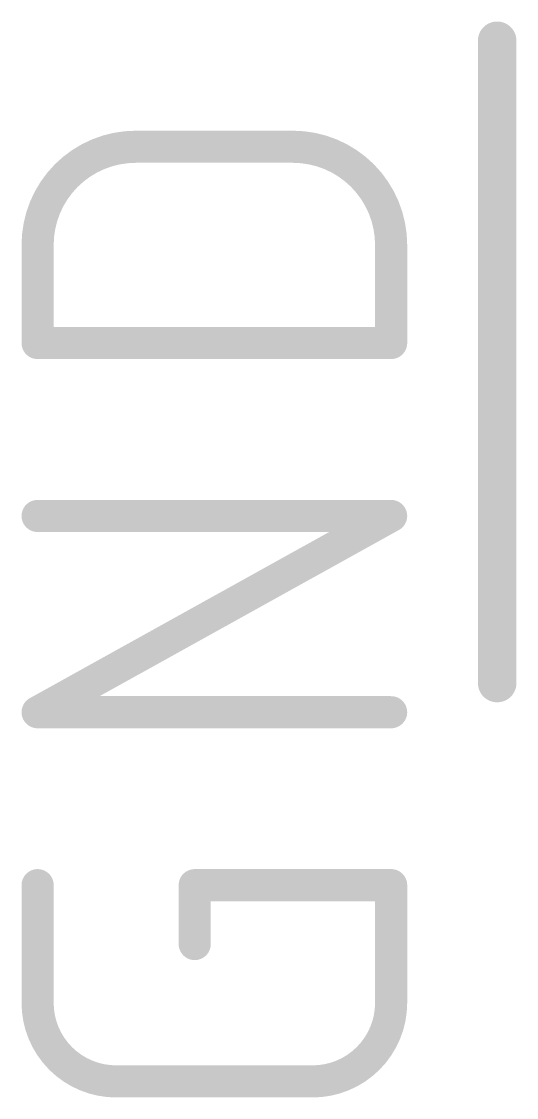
# Model space of a CAD drawing. Extents: x -10 to 250, y 0 to 179.
# Drawn here: x 120.04 to 121.996, y 107.581 to 111.836 of the extents above; entities that cross this region are included whole.
import ezdxf

# ---------------------------------------------------------------- set-up
doc = ezdxf.new("R2010")
doc.units = 0
doc.layers.add('94', color=14, linetype='CONTINUOUS')
doc.layers.add('95', color=250, linetype='CONTINUOUS')

msp = doc.modelspace()

# ---------------------------------------------------------------- linework, layer by layer
at = {"layer": '94', "const_width": 0.1524}
msp.add_lwpolyline([(121.92, 109.22), (121.92, 111.76)], dxfattribs=at)
at = {"layer": '94', "const_width": 0.0762}
for points in [[(121.9581, 111.76, 1), (121.8819, 111.76)], [(121.8819, 109.22, 1), (121.9581, 109.22)]]:
    msp.add_lwpolyline(points, format="xyb", dxfattribs=at)
at = {"layer": '95'}
for points, const_width in [([(120.492, 111.3409, 0.4142), (120.1039, 110.9528)], 0.127), ([(120.492, 111.3727, 1), (120.492, 111.3092)], 0.0635), ([(120.492, 111.3092, 1), (120.492, 111.3727)], 0.0635), ([(121.5009, 110.9528, 0.4142), (121.1128, 111.3409)], 0.127), ([(121.1128, 111.3727, 1), (121.1128, 111.3092)], 0.0635), ([(121.1128, 111.3092, 1), (121.1128, 111.3727)], 0.0635), ([(120.1357, 110.9528, 1), (120.0722, 110.9528)], 0.0635), ([(120.0722, 110.9528, 1), (120.1357, 110.9528)], 0.0635), ([(121.5327, 110.9528, 1), (121.4691, 110.9528)], 0.0635), ([(121.4692, 110.9528, 1), (121.5326, 110.9528)], 0.0635), ([(120.1039, 110.5965, 1), (120.1039, 110.533)], 0.0635), ([(120.0722, 110.5648, 1), (120.1357, 110.5648)], 0.0635), ([(121.4691, 110.5648, 1), (121.5327, 110.5648)], 0.0635), ([(121.5009, 110.533, 1), (121.5009, 110.5965)], 0.0635), ([(120.1039, 109.9125, 1), (120.1039, 109.849)], 0.0635), ([(121.5163, 109.853, 1), (121.4855, 109.9085)], 0.0635), ([(121.5009, 109.849, 1), (121.5009, 109.9125)], 0.0635), ([(120.1039, 109.1364, 1), (120.1039, 109.0729)], 0.0635), ([(120.0885, 109.1324, 1), (120.1193, 109.0769)], 0.0635), ([(121.5009, 109.0729, 1), (121.5009, 109.1364)], 0.0635), ([(120.1357, 108.4207, 1), (120.0722, 108.4207)], 0.0635), ([(120.7565, 108.4207, 1), (120.693, 108.4207)], 0.0635), ([(120.7248, 108.4524, 1), (120.7248, 108.3889)], 0.0635), ([(121.5327, 108.4207, 1), (121.4691, 108.4207)], 0.0635), ([(121.5009, 108.3889, 1), (121.5009, 108.4524)], 0.0635), ([(120.693, 108.1878, 1), (120.7565, 108.1878)], 0.0635), ([(120.1039, 107.955, 0.4142), (120.4143, 107.6446)], 0.127), ([(120.1356, 107.955, 1), (120.0721, 107.955)], 0.0635), ([(121.1905, 107.6446, 0.4142), (121.5009, 107.955)], 0.127), ([(121.5327, 107.955, 1), (121.4691, 107.955)], 0.0635), ([(120.0722, 107.955, 1), (120.1357, 107.955)], 0.0635), ([(121.4691, 107.955, 1), (121.5327, 107.955)], 0.0635), ([(120.4143, 107.6763, 1), (120.4143, 107.6128)], 0.0635), ([(120.4143, 107.6128, 1), (120.4143, 107.6763)], 0.0635), ([(121.1905, 107.6763, 1), (121.1905, 107.6128)], 0.0635), ([(121.1905, 107.6128, 1), (121.1905, 107.6763)], 0.0635)]:
    msp.add_lwpolyline(points, format="xyb", dxfattribs=dict(at, const_width=const_width))
at = {"layer": '95', "const_width": 0.127}
for points in [[(120.492, 111.3409), (121.1128, 111.3409)], [(120.1039, 110.5648), (120.1039, 110.9528)], [(121.5009, 110.9528), (121.5009, 110.5648)], [(121.5009, 110.5648), (120.1039, 110.5648)], [(120.1039, 109.1047), (121.5009, 109.8808)], [(121.5009, 109.8808), (120.1039, 109.8808)], [(121.5009, 109.1047), (120.1039, 109.1047)], [(120.1039, 107.955), (120.1039, 108.4207)], [(120.7248, 108.1878), (120.7248, 108.4207)], [(120.7248, 108.4207), (121.5009, 108.4207)], [(121.5009, 108.4207), (121.5009, 107.955)], [(121.1905, 107.6446), (120.4143, 107.6446)]]:
    msp.add_lwpolyline(points, dxfattribs=at)

doc.saveas('drawing.dxf')
